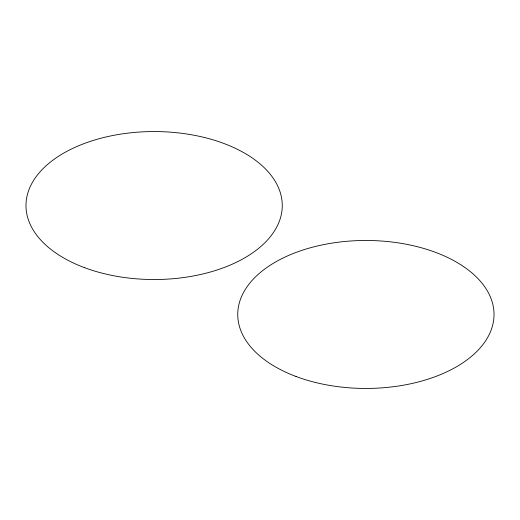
<?xml version="1.0" encoding="UTF-8"?>
<svg xmlns="http://www.w3.org/2000/svg" width="520" height="520" viewBox="0 0 520 520"><rect width="100%" height="100%" fill="white"/><g stroke="black" fill="none" stroke-linecap="round" stroke-linejoin="round"><path stroke-width="0.78" d="M296.017 376.48A128.141 73.983 0 0 0 493.844 318.377A128.141 73.983 0 0 0 307.775 248.521A128.141 73.983 0 0 0 296.017 376.48M84.26 267.56A128.141 73.983 0 0 0 282.087 209.463A128.141 73.983 0 0 0 96.018 139.601A128.141 73.983 0 0 0 84.26 267.56"/></g></svg>
